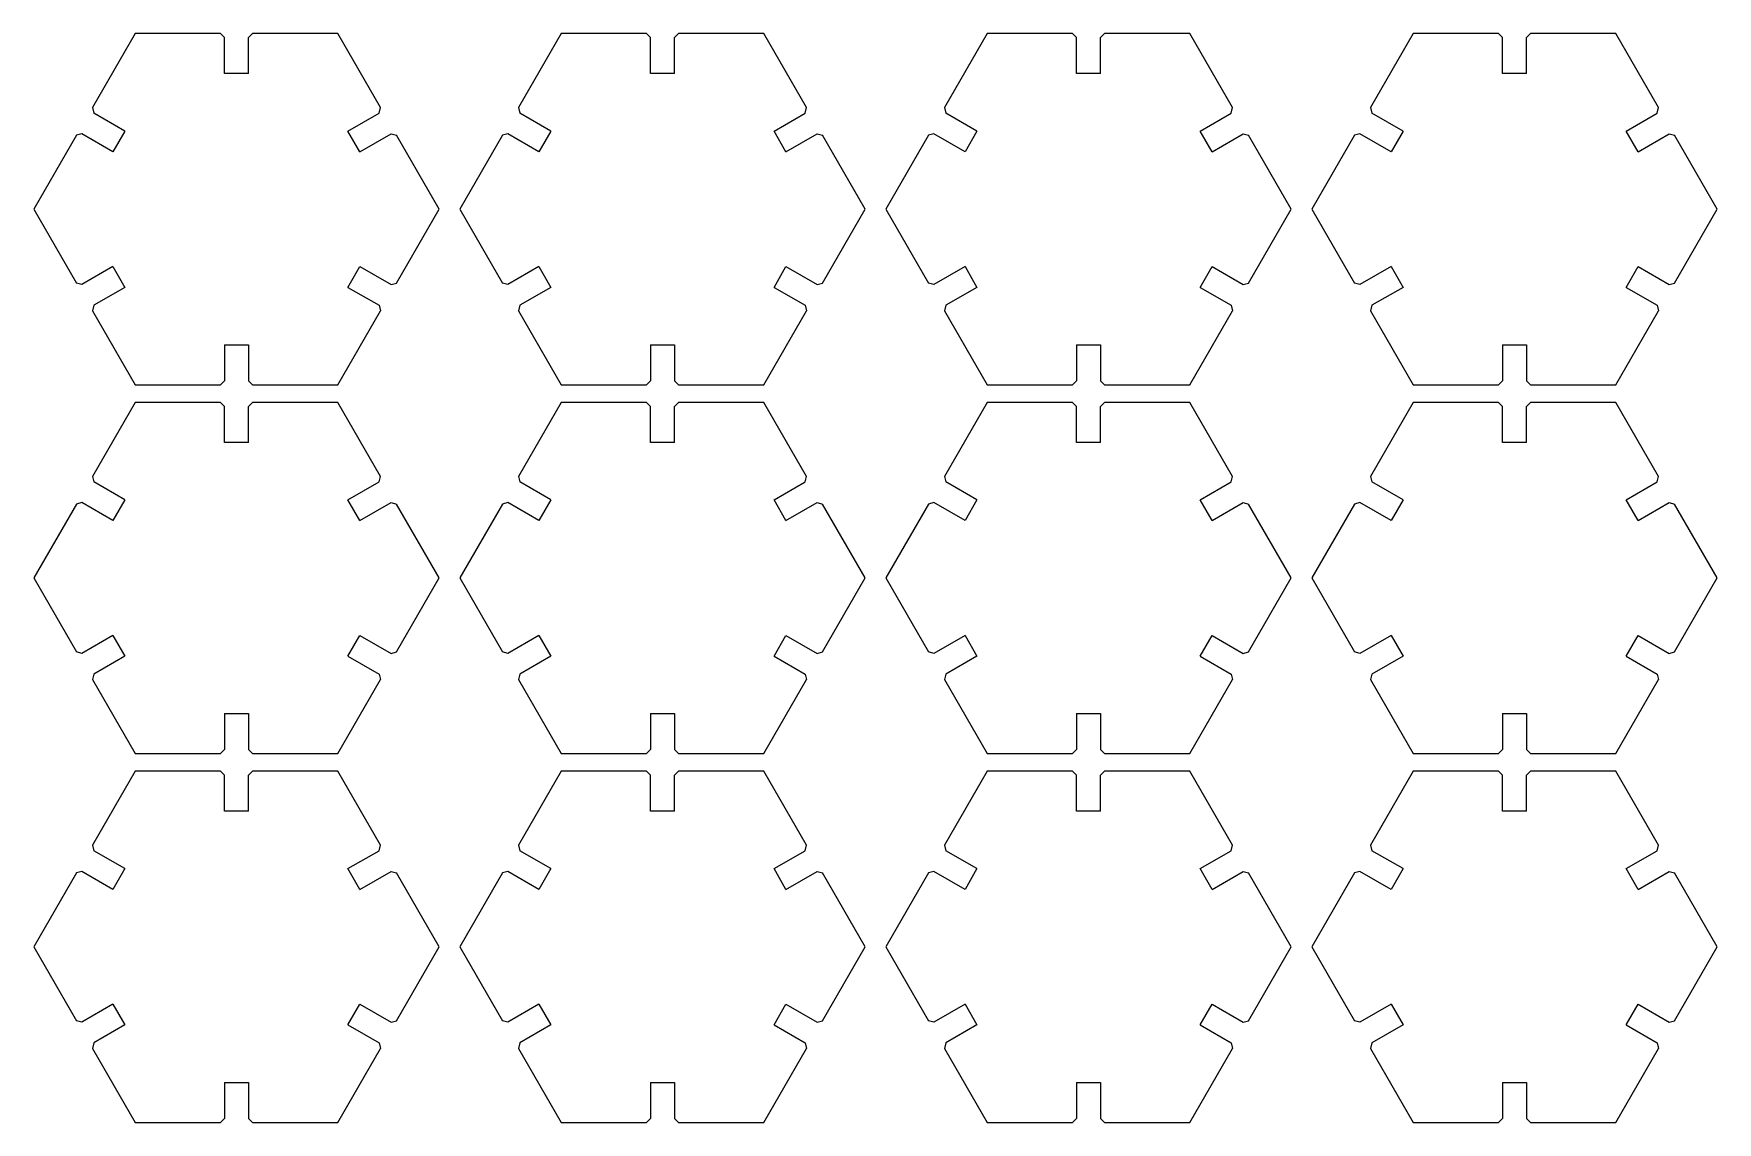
# Model space of a CAD drawing. Extents: x 12 to 610, y 506 to 893.
import ezdxf

# ---------------------------------------------------------------- set-up
doc = ezdxf.new("R2010")
doc.units = 0
doc.layers.get('0').update_dxf_attribs({"linetype": 'CONTINUOUS'})

msp = doc.modelspace()

# ---------------------------------------------------------------- linework, layer by layer
at = {"color": 7}
for points in [[(48.388299, 893.062344), (33.222945, 866.795169)], [(48.388299, 893.062344), (33.222945, 866.795169)], [(78.71901, 893.062344), (48.388299, 893.062344)], [(78.71901, 893.062344), (48.388299, 893.062344)], [(80.13633, 891.644994), (78.71901, 893.062344)], [(80.13633, 891.644994), (78.71901, 893.062344)], [(80.13633, 878.889144), (80.13633, 891.644994)], [(80.13633, 878.889144), (80.13633, 891.644994)], [(88.640265, 891.644994), (90.057592, 893.062344)], [(88.640265, 891.644994), (90.057592, 893.062344)], [(88.640265, 878.889144), (88.640265, 891.644994)], [(88.640265, 878.889144), (88.640265, 891.644994)], [(120.388297, 893.062344), (90.057592, 893.062344)], [(120.388297, 893.062344), (90.057592, 893.062344)], [(135.55365, 866.795169), (120.388297, 893.062344)], [(135.55365, 866.795169), (120.388297, 893.062344)], [(199.664439, 893.062344), (184.499085, 866.795169)], [(229.99515, 893.062344), (199.664439, 893.062344)], [(231.41247, 891.644994), (229.99515, 893.062344)], [(231.41247, 878.889144), (231.41247, 891.644994)], [(239.916405, 891.644994), (241.333732, 893.062344)], [(239.916405, 878.889144), (239.916405, 891.644994)], [(271.664437, 893.062344), (241.333732, 893.062344)], [(286.82979, 866.795169), (271.664437, 893.062344)], [(350.940587, 893.062344), (335.775233, 866.795169)], [(381.271298, 893.062344), (350.940587, 893.062344)], [(382.688618, 891.644994), (381.271298, 893.062344)], [(382.688618, 878.889144), (382.688618, 891.644994)], [(391.192553, 891.644994), (392.60988, 893.062344)], [(391.192553, 878.889144), (391.192553, 891.644994)], [(422.940585, 893.062344), (392.60988, 893.062344)], [(438.105938, 866.795169), (422.940585, 893.062344)], [(502.216726, 893.062344), (487.051372, 866.795169)], [(532.547438, 893.062344), (502.216726, 893.062344)], [(533.964758, 891.644994), (532.547438, 893.062344)], [(533.964758, 878.889144), (533.964758, 891.644994)], [(542.468692, 891.644994), (543.88602, 893.062344)], [(542.468692, 878.889144), (542.468692, 891.644994)], [(574.216725, 893.062344), (543.88602, 893.062344)], [(589.382077, 866.795169), (574.216725, 893.062344)], [(88.640265, 878.889144), (80.13633, 878.889144)], [(88.640265, 878.889144), (80.13633, 878.889144)], [(239.916405, 878.889144), (231.41247, 878.889144)], [(391.192553, 878.889144), (382.688618, 878.889144)], [(542.468692, 878.889144), (533.964758, 878.889144)], [(33.222945, 866.795169), (33.74172, 864.859119)], [(33.222945, 866.795169), (33.74172, 864.859119)], [(44.788659, 858.481119), (33.74172, 864.859119)], [(44.788659, 858.481119), (33.74172, 864.859119)], [(123.987938, 858.481119), (135.034875, 864.859119)], [(123.987938, 858.481119), (135.034875, 864.859119)], [(135.034875, 864.859119), (135.55365, 866.795169)], [(135.034875, 864.859119), (135.55365, 866.795169)], [(184.499085, 866.795169), (185.01786, 864.859119)], [(196.064799, 858.481119), (185.01786, 864.859119)], [(275.264077, 858.481119), (286.311015, 864.859119)], [(286.311015, 864.859119), (286.82979, 866.795169)], [(335.775233, 866.795169), (336.294008, 864.859119)], [(347.340947, 858.481119), (336.294008, 864.859119)], [(426.540225, 858.481119), (437.587163, 864.859119)], [(437.587163, 864.859119), (438.105938, 866.795169)], [(487.051372, 866.795169), (487.570147, 864.859119)], [(498.617086, 858.481119), (487.570147, 864.859119)], [(577.816365, 858.481119), (588.863302, 864.859119)], [(588.863302, 864.859119), (589.382077, 866.795169)], [(27.55365, 856.975719), (12.388298, 830.708544)], [(27.55365, 856.975719), (12.388298, 830.708544)], [(29.489753, 857.494494), (27.55365, 856.975719)], [(29.489753, 857.494494), (27.55365, 856.975719)], [(40.536691, 851.116494), (29.489753, 857.494494)], [(40.536691, 851.116494), (29.489753, 857.494494)], [(44.788659, 858.481119), (40.536691, 851.116494)], [(44.788659, 858.481119), (40.536691, 851.116494)], [(128.239905, 851.116494), (123.987938, 858.481119)], [(128.239905, 851.116494), (123.987938, 858.481119)], [(128.239905, 851.116494), (139.286843, 857.494494)], [(128.239905, 851.116494), (139.286843, 857.494494)], [(139.286843, 857.494494), (141.222945, 856.975719)], [(139.286843, 857.494494), (141.222945, 856.975719)], [(156.388297, 830.708544), (141.222945, 856.975719)], [(156.388297, 830.708544), (141.222945, 856.975719)], [(178.82979, 856.975719), (163.664437, 830.708544)], [(180.765893, 857.494494), (178.82979, 856.975719)], [(191.812831, 851.116494), (180.765893, 857.494494)], [(196.064799, 858.481119), (191.812831, 851.116494)], [(279.516045, 851.116494), (275.264077, 858.481119)], [(279.516045, 851.116494), (290.562982, 857.494494)], [(290.562982, 857.494494), (292.499085, 856.975719)], [(307.664437, 830.708544), (292.499085, 856.975719)], [(330.105938, 856.975719), (314.940585, 830.708544)], [(332.04204, 857.494494), (330.105938, 856.975719)], [(343.088978, 851.116494), (332.04204, 857.494494)], [(347.340947, 858.481119), (343.088978, 851.116494)], [(430.792193, 851.116494), (426.540225, 858.481119)], [(430.792193, 851.116494), (441.83913, 857.494494)], [(441.83913, 857.494494), (443.775233, 856.975719)], [(458.940585, 830.708544), (443.775233, 856.975719)], [(481.382077, 856.975719), (466.216725, 830.708544)], [(483.31818, 857.494494), (481.382077, 856.975719)], [(494.365118, 851.116494), (483.31818, 857.494494)], [(498.617086, 858.481119), (494.365118, 851.116494)], [(582.068332, 851.116494), (577.816365, 858.481119)], [(582.068332, 851.116494), (593.11527, 857.494494)], [(593.11527, 857.494494), (595.051372, 856.975719)], [(610.216725, 830.708544), (595.051372, 856.975719)], [(12.388298, 830.708544), (27.55365, 804.441369)], [(12.388298, 830.708544), (27.55365, 804.441369)], [(141.222945, 804.441369), (156.388297, 830.708544)], [(141.222945, 804.441369), (156.388297, 830.708544)], [(163.664437, 830.708544), (178.82979, 804.441369)], [(292.499085, 804.441369), (307.664437, 830.708544)], [(314.940585, 830.708544), (330.105938, 804.441369)], [(443.775233, 804.441369), (458.940585, 830.708544)], [(466.216725, 830.708544), (481.382077, 804.441369)], [(595.051372, 804.441369), (610.216725, 830.708544)], [(40.536691, 810.300519), (29.489753, 803.922594)], [(40.536691, 810.300519), (29.489753, 803.922594)], [(40.536691, 810.300519), (44.788659, 802.935894)], [(40.536691, 810.300519), (44.788659, 802.935894)], [(123.987938, 802.935894), (128.239905, 810.300519)], [(123.987938, 802.935894), (128.239905, 810.300519)], [(128.239905, 810.300519), (139.286843, 803.922594)], [(128.239905, 810.300519), (139.286843, 803.922594)], [(191.812831, 810.300519), (180.765893, 803.922594)], [(191.812831, 810.300519), (196.064799, 802.935894)], [(275.264077, 802.935894), (279.516045, 810.300519)], [(279.516045, 810.300519), (290.562982, 803.922594)], [(343.088978, 810.300519), (332.04204, 803.922594)], [(343.088978, 810.300519), (347.340947, 802.935894)], [(426.540225, 802.935894), (430.792193, 810.300519)], [(430.792193, 810.300519), (441.83913, 803.922594)], [(494.365118, 810.300519), (483.31818, 803.922594)], [(494.365118, 810.300519), (498.617086, 802.935894)], [(577.816365, 802.935894), (582.068332, 810.300519)], [(582.068332, 810.300519), (593.11527, 803.922594)], [(29.489753, 803.922594), (27.55365, 804.441369)], [(29.489753, 803.922594), (27.55365, 804.441369)], [(44.788659, 802.935894), (33.74172, 796.557969)], [(44.788659, 802.935894), (33.74172, 796.557969)], [(123.987938, 802.935894), (135.034875, 796.557969)], [(123.987938, 802.935894), (135.034875, 796.557969)], [(139.286843, 803.922594), (141.222945, 804.441369)], [(139.286843, 803.922594), (141.222945, 804.441369)], [(180.765893, 803.922594), (178.82979, 804.441369)], [(196.064799, 802.935894), (185.01786, 796.557969)], [(275.264077, 802.935894), (286.311015, 796.557969)], [(290.562982, 803.922594), (292.499085, 804.441369)], [(332.04204, 803.922594), (330.105938, 804.441369)], [(347.340947, 802.935894), (336.294008, 796.557969)], [(426.540225, 802.935894), (437.587163, 796.557969)], [(441.83913, 803.922594), (443.775233, 804.441369)], [(483.31818, 803.922594), (481.382077, 804.441369)], [(498.617086, 802.935894), (487.570147, 796.557969)], [(577.816365, 802.935894), (588.863302, 796.557969)], [(593.11527, 803.922594), (595.051372, 804.441369)], [(33.74172, 796.557969), (33.222945, 794.621844)], [(33.74172, 796.557969), (33.222945, 794.621844)], [(135.034875, 796.557969), (135.55365, 794.621844)], [(135.034875, 796.557969), (135.55365, 794.621844)], [(185.01786, 796.557969), (184.499085, 794.621844)], [(286.311015, 796.557969), (286.82979, 794.621844)], [(336.294008, 796.557969), (335.775233, 794.621844)], [(437.587163, 796.557969), (438.105938, 794.621844)], [(487.570147, 796.557969), (487.051372, 794.621844)], [(588.863302, 796.557969), (589.382077, 794.621844)], [(33.222945, 794.621844), (48.388299, 768.354669)], [(33.222945, 794.621844), (48.388299, 768.354669)], [(120.388297, 768.354669), (135.55365, 794.621844)], [(120.388297, 768.354669), (135.55365, 794.621844)], [(184.499085, 794.621844), (199.664439, 768.354669)], [(271.664437, 768.354669), (286.82979, 794.621844)], [(335.775233, 794.621844), (350.940587, 768.354669)], [(422.940585, 768.354669), (438.105938, 794.621844)], [(487.051372, 794.621844), (502.216726, 768.354669)], [(574.216725, 768.354669), (589.382077, 794.621844)], [(80.13633, 782.527944), (88.640265, 782.527944)], [(80.13633, 782.527944), (80.13633, 769.772019)], [(80.13633, 782.527944), (88.640265, 782.527944)], [(80.13633, 782.527944), (80.13633, 769.772019)], [(88.640265, 782.527944), (88.640265, 769.772019)], [(88.640265, 782.527944), (88.640265, 769.772019)], [(231.41247, 782.527944), (239.916405, 782.527944)], [(231.41247, 782.527944), (231.41247, 769.772019)], [(239.916405, 782.527944), (239.916405, 769.772019)], [(382.688618, 782.527944), (391.192553, 782.527944)], [(382.688618, 782.527944), (382.688618, 769.772019)], [(391.192553, 782.527944), (391.192553, 769.772019)], [(533.964758, 782.527944), (542.468692, 782.527944)], [(533.964758, 782.527944), (533.964758, 769.772019)], [(542.468692, 782.527944), (542.468692, 769.772019)], [(48.388299, 768.354669), (78.71901, 768.354669)], [(48.388299, 768.354669), (78.71901, 768.354669)], [(80.13633, 769.772019), (78.71901, 768.354669)], [(80.13633, 769.772019), (78.71901, 768.354669)], [(88.640265, 769.772019), (90.057592, 768.354669)], [(88.640265, 769.772019), (90.057592, 768.354669)], [(90.057592, 768.354669), (120.388297, 768.354669)], [(90.057592, 768.354669), (120.388297, 768.354669)], [(199.664439, 768.354669), (229.99515, 768.354669)], [(231.41247, 769.772019), (229.99515, 768.354669)], [(239.916405, 769.772019), (241.333732, 768.354669)], [(241.333732, 768.354669), (271.664437, 768.354669)], [(350.940587, 768.354669), (381.271298, 768.354669)], [(382.688618, 769.772019), (381.271298, 768.354669)], [(391.192553, 769.772019), (392.60988, 768.354669)], [(392.60988, 768.354669), (422.940585, 768.354669)], [(502.216726, 768.354669), (532.547438, 768.354669)], [(533.964758, 769.772019), (532.547438, 768.354669)], [(542.468692, 769.772019), (543.88602, 768.354669)], [(543.88602, 768.354669), (574.216725, 768.354669)], [(48.388299, 762.042752), (33.222945, 735.775577)], [(78.71901, 762.042752), (48.388299, 762.042752)], [(80.13633, 760.625402), (78.71901, 762.042752)], [(80.13633, 747.869552), (80.13633, 760.625402)], [(88.640265, 760.625402), (90.057592, 762.042752)], [(88.640265, 747.869552), (88.640265, 760.625402)], [(120.388297, 762.042752), (90.057592, 762.042752)], [(135.55365, 735.775577), (120.388297, 762.042752)], [(199.664439, 762.042752), (184.499085, 735.775577)], [(229.99515, 762.042752), (199.664439, 762.042752)], [(231.41247, 760.625402), (229.99515, 762.042752)], [(231.41247, 747.869552), (231.41247, 760.625402)], [(239.916405, 760.625402), (241.333732, 762.042752)], [(239.916405, 747.869552), (239.916405, 760.625402)], [(271.664437, 762.042752), (241.333732, 762.042752)], [(286.82979, 735.775577), (271.664437, 762.042752)], [(350.940587, 762.042752), (335.775233, 735.775577)], [(381.271298, 762.042752), (350.940587, 762.042752)], [(382.688618, 760.625402), (381.271298, 762.042752)], [(382.688618, 747.869552), (382.688618, 760.625402)], [(391.192553, 760.625402), (392.60988, 762.042752)], [(391.192553, 747.869552), (391.192553, 760.625402)], [(422.940585, 762.042752), (392.60988, 762.042752)], [(438.105938, 735.775577), (422.940585, 762.042752)], [(502.216726, 762.042752), (487.051372, 735.775577)], [(532.547438, 762.042752), (502.216726, 762.042752)], [(533.964758, 760.625402), (532.547438, 762.042752)], [(533.964758, 747.869552), (533.964758, 760.625402)], [(542.468692, 760.625402), (543.88602, 762.042752)], [(542.468692, 747.869552), (542.468692, 760.625402)], [(574.216725, 762.042752), (543.88602, 762.042752)], [(589.382077, 735.775577), (574.216725, 762.042752)], [(88.640265, 747.869552), (80.13633, 747.869552)], [(239.916405, 747.869552), (231.41247, 747.869552)], [(391.192553, 747.869552), (382.688618, 747.869552)], [(542.468692, 747.869552), (533.964758, 747.869552)], [(33.222945, 735.775577), (33.74172, 733.839527)], [(135.034875, 733.839527), (135.55365, 735.775577)], [(184.499085, 735.775577), (185.01786, 733.839527)], [(286.311015, 733.839527), (286.82979, 735.775577)], [(335.775233, 735.775577), (336.294008, 733.839527)], [(437.587163, 733.839527), (438.105938, 735.775577)], [(487.051372, 735.775577), (487.570147, 733.839527)], [(588.863302, 733.839527), (589.382077, 735.775577)], [(44.788659, 727.461527), (33.74172, 733.839527)], [(123.987938, 727.461527), (135.034875, 733.839527)], [(196.064799, 727.461527), (185.01786, 733.839527)], [(275.264077, 727.461527), (286.311015, 733.839527)], [(347.340947, 727.461527), (336.294008, 733.839527)], [(426.540225, 727.461527), (437.587163, 733.839527)], [(498.617086, 727.461527), (487.570147, 733.839527)], [(577.816365, 727.461527), (588.863302, 733.839527)], [(27.55365, 725.956127), (12.388298, 699.688952)], [(29.489753, 726.474902), (27.55365, 725.956127)], [(40.536691, 720.096902), (29.489753, 726.474902)], [(44.788659, 727.461527), (40.536691, 720.096902)], [(128.239905, 720.096902), (123.987938, 727.461527)], [(128.239905, 720.096902), (139.286843, 726.474902)], [(139.286843, 726.474902), (141.222945, 725.956127)], [(156.388297, 699.688952), (141.222945, 725.956127)], [(178.82979, 725.956127), (163.664437, 699.688952)], [(180.765893, 726.474902), (178.82979, 725.956127)], [(191.812831, 720.096902), (180.765893, 726.474902)], [(196.064799, 727.461527), (191.812831, 720.096902)], [(279.516045, 720.096902), (275.264077, 727.461527)], [(279.516045, 720.096902), (290.562982, 726.474902)], [(290.562982, 726.474902), (292.499085, 725.956127)], [(307.664437, 699.688952), (292.499085, 725.956127)], [(330.105938, 725.956127), (314.940585, 699.688952)], [(332.04204, 726.474902), (330.105938, 725.956127)], [(343.088978, 720.096902), (332.04204, 726.474902)], [(347.340947, 727.461527), (343.088978, 720.096902)], [(430.792193, 720.096902), (426.540225, 727.461527)], [(430.792193, 720.096902), (441.83913, 726.474902)], [(441.83913, 726.474902), (443.775233, 725.956127)], [(458.940585, 699.688952), (443.775233, 725.956127)], [(481.382077, 725.956127), (466.216725, 699.688952)], [(483.31818, 726.474902), (481.382077, 725.956127)], [(494.365118, 720.096902), (483.31818, 726.474902)], [(498.617086, 727.461527), (494.365118, 720.096902)], [(582.068332, 720.096902), (577.816365, 727.461527)], [(582.068332, 720.096902), (593.11527, 726.474902)], [(593.11527, 726.474902), (595.051372, 725.956127)], [(610.216725, 699.688952), (595.051372, 725.956127)], [(12.388298, 699.688952), (27.55365, 673.421777)], [(141.222945, 673.421777), (156.388297, 699.688952)], [(163.664437, 699.688952), (178.82979, 673.421777)], [(292.499085, 673.421777), (307.664437, 699.688952)], [(314.940585, 699.688952), (330.105938, 673.421777)], [(443.775233, 673.421777), (458.940585, 699.688952)], [(466.216725, 699.688952), (481.382077, 673.421777)], [(595.051372, 673.421777), (610.216725, 699.688952)], [(40.536691, 679.280927), (29.489753, 672.903002)], [(40.536691, 679.280927), (44.788659, 671.916302)], [(123.987938, 671.916302), (128.239905, 679.280927)], [(128.239905, 679.280927), (139.286843, 672.903002)], [(191.812831, 679.280927), (180.765893, 672.903002)], [(191.812831, 679.280927), (196.064799, 671.916302)], [(275.264077, 671.916302), (279.516045, 679.280927)], [(279.516045, 679.280927), (290.562982, 672.903002)], [(343.088978, 679.280927), (332.04204, 672.903002)], [(343.088978, 679.280927), (347.340947, 671.916302)], [(426.540225, 671.916302), (430.792193, 679.280927)], [(430.792193, 679.280927), (441.83913, 672.903002)], [(494.365118, 679.280927), (483.31818, 672.903002)], [(494.365118, 679.280927), (498.617086, 671.916302)], [(577.816365, 671.916302), (582.068332, 679.280927)], [(582.068332, 679.280927), (593.11527, 672.903002)], [(29.489753, 672.903002), (27.55365, 673.421777)], [(44.788659, 671.916302), (33.74172, 665.538377)], [(123.987938, 671.916302), (135.034875, 665.538377)], [(139.286843, 672.903002), (141.222945, 673.421777)], [(180.765893, 672.903002), (178.82979, 673.421777)], [(196.064799, 671.916302), (185.01786, 665.538377)], [(275.264077, 671.916302), (286.311015, 665.538377)], [(290.562982, 672.903002), (292.499085, 673.421777)], [(332.04204, 672.903002), (330.105938, 673.421777)], [(347.340947, 671.916302), (336.294008, 665.538377)], [(426.540225, 671.916302), (437.587163, 665.538377)], [(441.83913, 672.903002), (443.775233, 673.421777)], [(483.31818, 672.903002), (481.382077, 673.421777)], [(498.617086, 671.916302), (487.570147, 665.538377)], [(577.816365, 671.916302), (588.863302, 665.538377)], [(593.11527, 672.903002), (595.051372, 673.421777)], [(33.74172, 665.538377), (33.222945, 663.602252)], [(33.222945, 663.602252), (48.388299, 637.335077)], [(120.388297, 637.335077), (135.55365, 663.602252)], [(135.034875, 665.538377), (135.55365, 663.602252)], [(185.01786, 665.538377), (184.499085, 663.602252)], [(184.499085, 663.602252), (199.664439, 637.335077)], [(271.664437, 637.335077), (286.82979, 663.602252)], [(286.311015, 665.538377), (286.82979, 663.602252)], [(336.294008, 665.538377), (335.775233, 663.602252)], [(335.775233, 663.602252), (350.940587, 637.335077)], [(422.940585, 637.335077), (438.105938, 663.602252)], [(437.587163, 665.538377), (438.105938, 663.602252)], [(487.570147, 665.538377), (487.051372, 663.602252)], [(487.051372, 663.602252), (502.216726, 637.335077)], [(574.216725, 637.335077), (589.382077, 663.602252)], [(588.863302, 665.538377), (589.382077, 663.602252)], [(80.13633, 651.508352), (88.640265, 651.508352)], [(80.13633, 651.508352), (80.13633, 638.752427)], [(88.640265, 651.508352), (88.640265, 638.752427)], [(231.41247, 651.508352), (239.916405, 651.508352)], [(231.41247, 651.508352), (231.41247, 638.752427)], [(239.916405, 651.508352), (239.916405, 638.752427)], [(382.688618, 651.508352), (391.192553, 651.508352)], [(382.688618, 651.508352), (382.688618, 638.752427)], [(391.192553, 651.508352), (391.192553, 638.752427)], [(533.964758, 651.508352), (542.468692, 651.508352)], [(533.964758, 651.508352), (533.964758, 638.752427)], [(542.468692, 651.508352), (542.468692, 638.752427)], [(48.388299, 637.335077), (78.71901, 637.335077)], [(80.13633, 638.752427), (78.71901, 637.335077)], [(88.640265, 638.752427), (90.057592, 637.335077)], [(90.057592, 637.335077), (120.388297, 637.335077)], [(199.664439, 637.335077), (229.99515, 637.335077)], [(231.41247, 638.752427), (229.99515, 637.335077)], [(239.916405, 638.752427), (241.333732, 637.335077)], [(241.333732, 637.335077), (271.664437, 637.335077)], [(350.940587, 637.335077), (381.271298, 637.335077)], [(382.688618, 638.752427), (381.271298, 637.335077)], [(391.192553, 638.752427), (392.60988, 637.335077)], [(392.60988, 637.335077), (422.940585, 637.335077)], [(502.216726, 637.335077), (532.547438, 637.335077)], [(533.964758, 638.752427), (532.547438, 637.335077)], [(542.468692, 638.752427), (543.88602, 637.335077)], [(543.88602, 637.335077), (574.216725, 637.335077)], [(48.388299, 631.023159), (33.222945, 604.755984)], [(78.71901, 631.023159), (48.388299, 631.023159)], [(80.13633, 629.605809), (78.71901, 631.023159)], [(80.13633, 616.849959), (80.13633, 629.605809)], [(88.640265, 629.605809), (90.057592, 631.023159)], [(88.640265, 616.849959), (88.640265, 629.605809)], [(120.388297, 631.023159), (90.057592, 631.023159)], [(135.55365, 604.755984), (120.388297, 631.023159)], [(199.664439, 631.023159), (184.499085, 604.755984)], [(229.99515, 631.023159), (199.664439, 631.023159)], [(231.41247, 629.605809), (229.99515, 631.023159)], [(231.41247, 616.849959), (231.41247, 629.605809)], [(239.916405, 629.605809), (241.333732, 631.023159)], [(239.916405, 616.849959), (239.916405, 629.605809)], [(271.664437, 631.023159), (241.333732, 631.023159)], [(286.82979, 604.755984), (271.664437, 631.023159)], [(350.940587, 631.023159), (335.775233, 604.755984)], [(381.271298, 631.023159), (350.940587, 631.023159)], [(382.688618, 629.605809), (381.271298, 631.023159)], [(382.688618, 616.849959), (382.688618, 629.605809)], [(391.192553, 629.605809), (392.60988, 631.023159)], [(391.192553, 616.849959), (391.192553, 629.605809)], [(422.940585, 631.023159), (392.60988, 631.023159)], [(438.105938, 604.755984), (422.940585, 631.023159)], [(502.216726, 631.023159), (487.051372, 604.755984)], [(532.547438, 631.023159), (502.216726, 631.023159)], [(533.964758, 629.605809), (532.547438, 631.023159)], [(533.964758, 616.849959), (533.964758, 629.605809)], [(542.468692, 629.605809), (543.88602, 631.023159)], [(542.468692, 616.849959), (542.468692, 629.605809)], [(574.216725, 631.023159), (543.88602, 631.023159)], [(589.382077, 604.755984), (574.216725, 631.023159)], [(88.640265, 616.849959), (80.13633, 616.849959)], [(239.916405, 616.849959), (231.41247, 616.849959)], [(391.192553, 616.849959), (382.688618, 616.849959)], [(542.468692, 616.849959), (533.964758, 616.849959)], [(33.222945, 604.755984), (33.74172, 602.819934)], [(135.034875, 602.819934), (135.55365, 604.755984)], [(184.499085, 604.755984), (185.01786, 602.819934)], [(286.311015, 602.819934), (286.82979, 604.755984)], [(335.775233, 604.755984), (336.294008, 602.819934)], [(437.587163, 602.819934), (438.105938, 604.755984)], [(487.051372, 604.755984), (487.570147, 602.819934)], [(588.863302, 602.819934), (589.382077, 604.755984)], [(44.788659, 596.441934), (33.74172, 602.819934)], [(123.987938, 596.441934), (135.034875, 602.819934)], [(196.064799, 596.441934), (185.01786, 602.819934)], [(275.264077, 596.441934), (286.311015, 602.819934)], [(347.340947, 596.441934), (336.294008, 602.819934)], [(426.540225, 596.441934), (437.587163, 602.819934)], [(498.617086, 596.441934), (487.570147, 602.819934)], [(577.816365, 596.441934), (588.863302, 602.819934)], [(27.55365, 594.936534), (12.388298, 568.669359)], [(29.489753, 595.455309), (27.55365, 594.936534)], [(40.536691, 589.077309), (29.489753, 595.455309)], [(44.788659, 596.441934), (40.536691, 589.077309)], [(128.239905, 589.077309), (123.987938, 596.441934)], [(128.239905, 589.077309), (139.286843, 595.455309)], [(139.286843, 595.455309), (141.222945, 594.936534)], [(156.388297, 568.669359), (141.222945, 594.936534)], [(178.82979, 594.936534), (163.664437, 568.669359)], [(180.765893, 595.455309), (178.82979, 594.936534)], [(191.812831, 589.077309), (180.765893, 595.455309)], [(196.064799, 596.441934), (191.812831, 589.077309)], [(279.516045, 589.077309), (275.264077, 596.441934)], [(279.516045, 589.077309), (290.562982, 595.455309)], [(290.562982, 595.455309), (292.499085, 594.936534)], [(307.664437, 568.669359), (292.499085, 594.936534)], [(330.105938, 594.936534), (314.940585, 568.669359)], [(332.04204, 595.455309), (330.105938, 594.936534)], [(343.088978, 589.077309), (332.04204, 595.455309)], [(347.340947, 596.441934), (343.088978, 589.077309)], [(430.792193, 589.077309), (426.540225, 596.441934)], [(430.792193, 589.077309), (441.83913, 595.455309)], [(441.83913, 595.455309), (443.775233, 594.936534)], [(458.940585, 568.669359), (443.775233, 594.936534)], [(481.382077, 594.936534), (466.216725, 568.669359)], [(483.31818, 595.455309), (481.382077, 594.936534)], [(494.365118, 589.077309), (483.31818, 595.455309)], [(498.617086, 596.441934), (494.365118, 589.077309)], [(582.068332, 589.077309), (577.816365, 596.441934)], [(582.068332, 589.077309), (593.11527, 595.455309)], [(593.11527, 595.455309), (595.051372, 594.936534)], [(610.216725, 568.669359), (595.051372, 594.936534)], [(12.388298, 568.669359), (27.55365, 542.402184)], [(141.222945, 542.402184), (156.388297, 568.669359)], [(163.664437, 568.669359), (178.82979, 542.402184)], [(292.499085, 542.402184), (307.664437, 568.669359)], [(314.940585, 568.669359), (330.105938, 542.402184)], [(443.775233, 542.402184), (458.940585, 568.669359)], [(466.216725, 568.669359), (481.382077, 542.402184)], [(595.051372, 542.402184), (610.216725, 568.669359)], [(40.536691, 548.261334), (29.489753, 541.883409)], [(40.536691, 548.261334), (44.788659, 540.896709)], [(123.987938, 540.896709), (128.239905, 548.261334)], [(128.239905, 548.261334), (139.286843, 541.883409)], [(191.812831, 548.261334), (180.765893, 541.883409)], [(191.812831, 548.261334), (196.064799, 540.896709)], [(275.264077, 540.896709), (279.516045, 548.261334)], [(279.516045, 548.261334), (290.562982, 541.883409)], [(343.088978, 548.261334), (332.04204, 541.883409)], [(343.088978, 548.261334), (347.340947, 540.896709)], [(426.540225, 540.896709), (430.792193, 548.261334)], [(430.792193, 548.261334), (441.83913, 541.883409)], [(494.365118, 548.261334), (483.31818, 541.883409)], [(494.365118, 548.261334), (498.617086, 540.896709)], [(577.816365, 540.896709), (582.068332, 548.261334)], [(582.068332, 548.261334), (593.11527, 541.883409)], [(29.489753, 541.883409), (27.55365, 542.402184)], [(44.788659, 540.896709), (33.74172, 534.518784)], [(123.987938, 540.896709), (135.034875, 534.518784)], [(139.286843, 541.883409), (141.222945, 542.402184)], [(180.765893, 541.883409), (178.82979, 542.402184)], [(196.064799, 540.896709), (185.01786, 534.518784)], [(275.264077, 540.896709), (286.311015, 534.518784)], [(290.562982, 541.883409), (292.499085, 542.402184)], [(332.04204, 541.883409), (330.105938, 542.402184)], [(347.340947, 540.896709), (336.294008, 534.518784)], [(426.540225, 540.896709), (437.587163, 534.518784)], [(441.83913, 541.883409), (443.775233, 542.402184)], [(483.31818, 541.883409), (481.382077, 542.402184)], [(498.617086, 540.896709), (487.570147, 534.518784)], [(577.816365, 540.896709), (588.863302, 534.518784)], [(593.11527, 541.883409), (595.051372, 542.402184)], [(33.74172, 534.518784), (33.222945, 532.582659)], [(33.222945, 532.582659), (48.388299, 506.315484)], [(120.388297, 506.315484), (135.55365, 532.582659)], [(135.034875, 534.518784), (135.55365, 532.582659)], [(185.01786, 534.518784), (184.499085, 532.582659)], [(184.499085, 532.582659), (199.664439, 506.315484)], [(271.664437, 506.315484), (286.82979, 532.582659)], [(286.311015, 534.518784), (286.82979, 532.582659)], [(336.294008, 534.518784), (335.775233, 532.582659)], [(335.775233, 532.582659), (350.940587, 506.315484)], [(422.940585, 506.315484), (438.105938, 532.582659)], [(437.587163, 534.518784), (438.105938, 532.582659)], [(487.570147, 534.518784), (487.051372, 532.582659)], [(487.051372, 532.582659), (502.216726, 506.315484)], [(574.216725, 506.315484), (589.382077, 532.582659)], [(588.863302, 534.518784), (589.382077, 532.582659)], [(80.13633, 520.488759), (88.640265, 520.488759)], [(80.13633, 520.488759), (80.13633, 507.732834)], [(88.640265, 520.488759), (88.640265, 507.732834)], [(231.41247, 520.488759), (239.916405, 520.488759)], [(231.41247, 520.488759), (231.41247, 507.732834)], [(239.916405, 520.488759), (239.916405, 507.732834)], [(382.688618, 520.488759), (391.192553, 520.488759)], [(382.688618, 520.488759), (382.688618, 507.732834)], [(391.192553, 520.488759), (391.192553, 507.732834)], [(533.964758, 520.488759), (542.468692, 520.488759)], [(533.964758, 520.488759), (533.964758, 507.732834)], [(542.468692, 520.488759), (542.468692, 507.732834)], [(48.388299, 506.315484), (78.71901, 506.315484)], [(80.13633, 507.732834), (78.71901, 506.315484)], [(88.640265, 507.732834), (90.057592, 506.315484)], [(90.057592, 506.315484), (120.388297, 506.315484)], [(199.664439, 506.315484), (229.99515, 506.315484)], [(231.41247, 507.732834), (229.99515, 506.315484)], [(239.916405, 507.732834), (241.333732, 506.315484)], [(241.333732, 506.315484), (271.664437, 506.315484)], [(350.940587, 506.315484), (381.271298, 506.315484)], [(382.688618, 507.732834), (381.271298, 506.315484)], [(391.192553, 507.732834), (392.60988, 506.315484)], [(392.60988, 506.315484), (422.940585, 506.315484)], [(502.216726, 506.315484), (532.547438, 506.315484)], [(533.964758, 507.732834), (532.547438, 506.315484)], [(542.468692, 507.732834), (543.88602, 506.315484)], [(543.88602, 506.315484), (574.216725, 506.315484)]]:
    msp.add_lwpolyline(points, dxfattribs=at)

doc.saveas('drawing.dxf')
